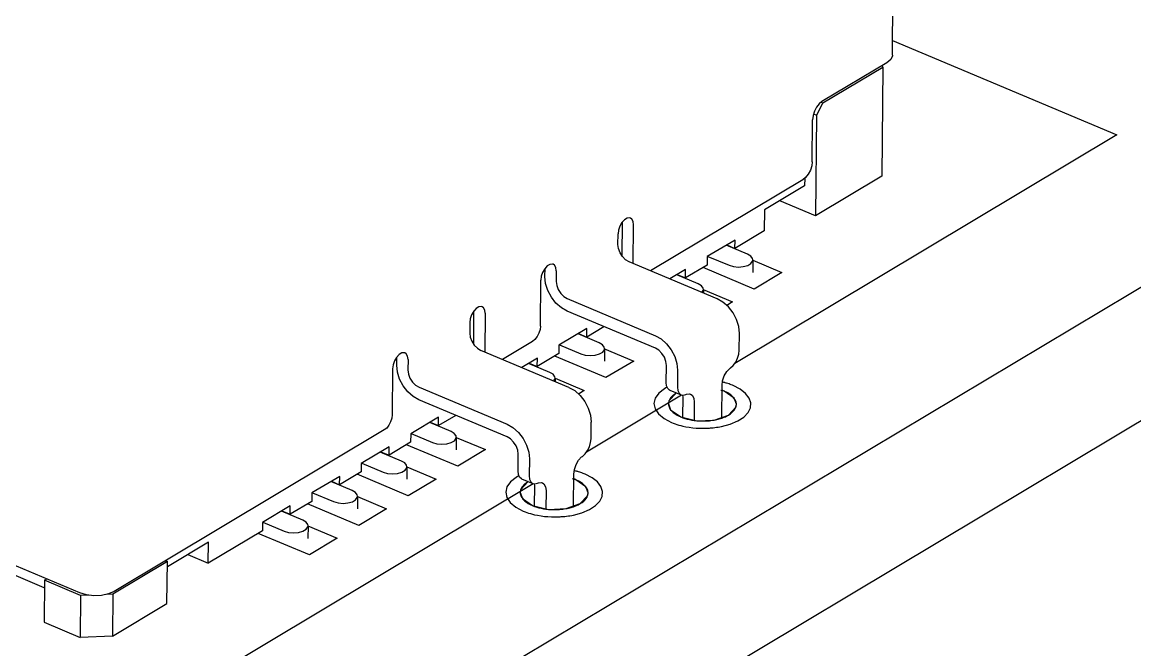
# Model space of a CAD drawing. Header units: millimetres. Extents: x 0 to 841, y 0 to 594.
# Drawn here: x 751.98 to 757.72, y 454.96 to 458.2 of the extents above; entities that cross this region are included whole.
import ezdxf

# ---------------------------------------------------------------- set-up
doc = ezdxf.new("R2010")
doc.units = ezdxf.units.MM
doc.header["$LTSCALE"] = 46.255
doc.layers.add('ASSEM_MEM', color=7, linetype='CONTINUOUS')

msp = doc.modelspace()

# ---------------------------------------------------------------- linework, layer by layer
at = {"layer": 'ASSEM_MEM', "color": 7, "linetype": 'CONTINUOUS'}
for p, q in [((743.8389, 448.5086), (797.351, 480.5163)), ((743.8324, 447.8158), (797.3446, 479.8235)), ((756.4698, 458.0271), (756.4953, 460.7765)), ((756.4705, 458.1023), (757.6279, 457.6159)), ((756.4412, 457.9878), (756.1067, 457.7877)), ((756.1109, 457.7805), (756.4199, 457.9653)), ((756.4199, 457.9653), (756.4146, 457.4024)), ((756.4199, 457.9653), (756.4182, 457.974)), ((756.1109, 457.7805), (756.0786, 457.7181)), ((756.1022, 457.7841), (756.1109, 457.7805)), ((756.0636, 457.7244), (756.0786, 457.7181)), ((756.0786, 457.7181), (756.0738, 457.1986)), ((756.0563, 457.4777), (756.0583, 457.6942)), ((757.6279, 457.6159), (755.6566, 456.4368)), ((756.008, 457.3842), (755.2231, 456.9147)), ((756.0176, 457.392), (756.0172, 457.3527)), ((756.4146, 457.4024), (756.0738, 457.1986)), ((756.0172, 457.3527), (755.8102, 457.2289)), ((756.0738, 457.1986), (755.8892, 457.2762)), ((755.8102, 457.2289), (755.8092, 457.1207)), ((755.0768, 457.1651), (755.0752, 456.9925)), ((755.1329, 456.9527), (755.1347, 457.1525)), ((755.0546, 457.0508), (755.0551, 457.1049)), ((755.8092, 457.1207), (755.6579, 457.0302)), ((755.6583, 457.0735), (755.5149, 456.9877)), ((755.7228, 457.0003), (755.613, 457.0464)), ((755.6156, 457.0479), (755.6579, 457.0302)), ((755.6579, 457.0302), (755.6583, 457.0735)), ((755.5149, 456.9877), (755.5145, 456.9444)), ((755.5175, 456.9892), (755.6273, 456.9431)), ((754.6783, 456.8845), (754.6786, 456.927)), ((755.5666, 456.7704), (755.1118, 456.9615)), ((755.4034, 456.921), (755.3228, 456.8728)), ((755.5145, 456.9444), (755.403, 456.8777)), ((755.403, 456.8777), (755.4034, 456.921)), ((755.7571, 456.8207), (755.4932, 456.9317)), ((755.75, 456.971), (755.7494, 456.906)), ((755.7496, 456.9699), (755.9005, 456.9065)), ((754.6547, 456.6286), (754.6569, 456.8667)), ((754.7366, 456.9144), (754.7361, 456.8602)), ((755.468, 456.8478), (755.3582, 456.894)), ((755.3608, 456.8955), (755.403, 456.8777)), ((755.9005, 456.9065), (755.7571, 456.8207)), ((755.4948, 456.8175), (755.6456, 456.754)), ((755.4952, 456.8186), (755.495, 456.8004)), ((754.7933, 456.771), (755.248, 456.5799)), ((755.6456, 456.754), (755.6158, 456.7362)), ((754.3107, 456.5352), (754.3123, 456.7079)), ((754.3703, 456.6953), (754.3684, 456.4954)), ((755.2474, 456.5149), (754.7927, 456.7061)), ((754.2906, 456.6476), (754.2901, 456.5935)), ((754.8938, 456.6162), (754.7505, 456.5305)), ((754.9584, 456.543), (754.8486, 456.5891)), ((754.8511, 456.5907), (754.8934, 456.5729)), ((754.9826, 456.6262), (754.8934, 456.5729)), ((754.8934, 456.5729), (754.8938, 456.6162)), ((755.6802, 456.5053), (755.681, 456.5919)), ((754.6144, 456.5507), (754.4586, 456.4575)), ((754.7505, 456.5305), (754.7501, 456.4872)), ((754.753, 456.532), (754.8628, 456.4859)), ((754.9856, 456.5137), (754.985, 456.4488)), ((753.9138, 456.4273), (753.9142, 456.4697)), ((753.9721, 456.4571), (753.9716, 456.403)), ((754.8021, 456.3131), (754.3473, 456.5043)), ((754.639, 456.4638), (754.5584, 456.4156)), ((754.7501, 456.4872), (754.6386, 456.4205)), ((754.6386, 456.4205), (754.639, 456.4638)), ((754.9927, 456.3635), (754.7287, 456.4744)), ((754.9851, 456.5126), (755.136, 456.4492)), ((753.8925, 456.4095), (753.8903, 456.1713)), ((754.7035, 456.3906), (754.5938, 456.4367)), ((754.5963, 456.4383), (754.6386, 456.4205)), ((755.136, 456.4492), (754.9927, 456.3635)), ((755.3038, 456.3391), (755.3046, 456.4257)), ((755.3624, 456.4014), (755.3616, 456.3148)), ((755.6318, 456.4114), (755.6358, 456.4144)), ((754.7303, 456.3602), (754.8812, 456.2968)), ((754.7308, 456.3613), (754.7306, 456.3432)), ((754.0288, 456.3137), (754.4836, 456.1226)), ((754.8812, 456.2968), (754.8513, 456.2789)), ((755.3009, 456.3103), (755.2942, 456.3063)), ((755.3087, 456.3146), (755.3009, 456.3103)), ((755.3226, 456.2985), (755.3804, 456.2742)), ((755.356, 456.2845), (755.353, 456.2826)), ((755.6017, 456.294), (755.5853, 456.2979)), ((755.5898, 456.1584), (755.5914, 456.3235)), ((755.5959, 456.2964), (755.5911, 456.2981)), ((755.6017, 456.294), (755.5959, 456.2964)), ((754.483, 456.0577), (754.0282, 456.2488)), ((755.3815, 456.2723), (754.8922, 455.9796)), ((755.3152, 456.2288), (755.3262, 456.198)), ((755.3902, 456.262), (755.3888, 456.2729)), ((755.3893, 456.1606), (755.3902, 456.262)), ((755.4048, 456.2763), (755.4088, 456.2779)), ((755.448, 456.2377), (755.4472, 456.1445)), ((754.2181, 456.169), (754.1289, 456.1157)), ((755.3262, 456.198), (755.3787, 456.1607)), ((755.5513, 456.1449), (755.6251, 456.1707)), ((754.1293, 456.159), (753.986, 456.0732)), ((754.1939, 456.0858), (754.0841, 456.1319)), ((754.0867, 456.1334), (754.1289, 456.1157)), ((754.1289, 456.1157), (754.1293, 456.159)), ((754.9157, 456.0481), (754.9165, 456.1346)), ((755.3787, 456.1607), (755.3892, 456.1566)), ((753.8499, 456.0934), (752.4564, 455.2599)), ((753.986, 456.0732), (753.9856, 456.0299)), ((753.9886, 456.0747), (754.0983, 456.0286)), ((754.2211, 456.0565), (754.2205, 455.9915)), ((754.2207, 456.0554), (754.3715, 455.992)), ((755.4955, 456.1023), (755.506, 456.1025)), ((753.8745, 456.0065), (753.7312, 455.9208)), ((753.9856, 456.0299), (753.8741, 455.9632)), ((753.8741, 455.9632), (753.8745, 456.0065)), ((754.2282, 455.9062), (753.9643, 456.0172)), ((753.9391, 455.9333), (753.8293, 455.9795)), ((753.8319, 455.981), (753.8741, 455.9632)), ((754.3715, 455.992), (754.2282, 455.9062)), ((754.5394, 455.8818), (754.5402, 455.9684)), ((754.598, 455.9441), (754.5972, 455.8575)), ((754.8674, 455.9541), (754.8713, 455.9571)), ((753.7312, 455.9208), (753.7308, 455.8775)), ((753.7337, 455.9223), (753.8435, 455.8762)), ((753.9663, 455.9041), (753.9657, 455.8391)), ((753.9658, 455.903), (754.1167, 455.8395)), ((753.6197, 455.8541), (753.4764, 455.7684)), ((753.6843, 455.7809), (753.5745, 455.8271)), ((753.577, 455.8286), (753.6193, 455.8108)), ((753.7308, 455.8775), (753.6193, 455.8108)), ((753.6193, 455.8108), (753.6197, 455.8541)), ((753.9734, 455.7538), (753.7095, 455.8647)), ((754.1167, 455.8395), (753.9734, 455.7538)), ((754.5364, 455.8531), (754.5297, 455.8491)), ((754.5442, 455.8573), (754.5364, 455.8531)), ((754.5581, 455.8413), (754.6159, 455.817)), ((754.5915, 455.8272), (754.5885, 455.8254)), ((754.8372, 455.8368), (754.8209, 455.8406)), ((754.8254, 455.7011), (754.8269, 455.8662)), ((754.8315, 455.8391), (754.8267, 455.8409)), ((754.8372, 455.8368), (754.8315, 455.8391)), ((754.6171, 455.815), (752.2448, 454.3961)), ((753.4764, 455.7684), (753.476, 455.7251)), ((753.4789, 455.7699), (753.5887, 455.7238)), ((754.5507, 455.7716), (754.5617, 455.7407)), ((754.6258, 455.8048), (754.6244, 455.8156)), ((754.6248, 455.7033), (754.6258, 455.8048)), ((754.6404, 455.819), (754.6443, 455.8207)), ((754.6836, 455.7805), (754.6827, 455.6873)), ((753.476, 455.7251), (753.3645, 455.6584)), ((753.7186, 455.6014), (753.4546, 455.7123)), ((753.7115, 455.7516), (753.7109, 455.6867)), ((753.711, 455.7505), (753.8619, 455.6871)), ((754.5617, 455.7407), (754.6142, 455.7034)), ((754.7868, 455.6877), (754.8606, 455.7134)), ((753.3649, 455.7017), (753.2216, 455.616)), ((753.4294, 455.6285), (753.3197, 455.6746)), ((753.3222, 455.6762), (753.3645, 455.6584)), ((753.3645, 455.6584), (753.3649, 455.7017)), ((753.8619, 455.6871), (753.7186, 455.6014)), ((754.6142, 455.7034), (754.6248, 455.6993)), ((753.2216, 455.616), (753.2212, 455.5727)), ((753.2241, 455.6175), (753.3339, 455.5713)), ((753.4567, 455.5992), (753.4561, 455.5343)), ((753.4562, 455.5981), (753.6071, 455.5347)), ((754.7311, 455.6451), (754.7415, 455.6452)), ((753.2212, 455.5727), (752.9424, 455.406)), ((753.4637, 455.449), (753.1998, 455.5599)), ((752.2804, 455.2527), (751.6796, 455.5053)), ((752.9434, 455.5142), (752.7311, 455.3872)), ((752.9424, 455.406), (752.9434, 455.5142)), ((753.6071, 455.5347), (753.4637, 455.449)), ((752.0967, 455.2797), (751.646, 455.4691)), ((752.8367, 455.4504), (752.9424, 455.406)), ((752.7313, 455.4146), (752.4503, 455.2465)), ((752.7217, 455.4186), (752.7313, 455.4146)), ((752.7293, 455.1981), (752.7313, 455.4146)), ((752.0971, 455.3178), (752.0951, 455.1013)), ((752.0971, 455.3178), (752.1089, 455.3248)), ((752.2829, 455.2397), (752.0971, 455.3178)), ((752.2829, 455.2397), (752.2809, 455.0232)), ((752.3242, 455.2414), (752.2829, 455.2397)), ((752.4503, 455.2465), (752.4176, 455.2452)), ((752.4503, 455.2465), (752.4483, 455.03)), ((752.4483, 455.03), (752.7293, 455.1981)), ((752.0951, 455.1013), (752.2809, 455.0232)), ((752.4483, 455.03), (752.2809, 455.0232))]:
    msp.add_line(p, q, dxfattribs=at)
for points in [[(756.4698, 458.0271), (756.4696, 458.0234), (756.4609, 458.0043), (756.4412, 457.9878)], [(756.1067, 457.7877), (756.0921, 457.7759), (756.0786, 457.7586), (756.0678, 457.7377), (756.0608, 457.7153), (756.0583, 457.6942)], [(756.0563, 457.4777), (756.0539, 457.4565), (756.0469, 457.4342), (756.0361, 457.4133), (756.0225, 457.396), (756.008, 457.3842)], [(755.0884, 457.1778), (755.0753, 457.1635), (755.0646, 457.1449), (755.0575, 457.1243), (755.0551, 457.1049)], [(755.1191, 457.1863), (755.1153, 457.1875), (755.1023, 457.1861), (755.0884, 457.1778)], [(755.1347, 457.1525), (755.1326, 457.1693), (755.1258, 457.1816), (755.1191, 457.1863)], [(755.078, 456.9881), (755.0652, 457.0081), (755.0571, 457.0298), (755.0546, 457.0508)], [(755.1118, 456.9615), (755.0942, 456.972), (755.078, 456.9881)], [(755.75, 456.971), (755.7488, 456.978), (755.7396, 456.9903), (755.7228, 457.0003)], [(754.6903, 456.9397), (754.6772, 456.9253), (754.6664, 456.9067), (754.6594, 456.8862), (754.6569, 456.8667)], [(754.721, 456.9482), (754.7172, 456.9493), (754.7042, 456.948), (754.6903, 456.9397)], [(754.7366, 456.9144), (754.7344, 456.9311), (754.7277, 456.9435), (754.721, 456.9482)], [(755.6273, 456.9431), (755.6497, 456.9366), (755.6755, 456.9342), (755.7011, 456.9363), (755.7237, 456.9428), (755.7403, 456.9527), (755.749, 456.965), (755.75, 456.971)], [(754.7927, 456.7061), (754.7631, 456.7228), (754.7351, 456.7476), (754.7112, 456.7785), (754.6931, 456.8133), (754.6818, 456.8497), (754.6783, 456.8845)], [(754.7361, 456.8602), (754.7386, 456.8393), (754.7467, 456.8175), (754.7595, 456.7976), (754.7757, 456.7815), (754.7933, 456.771)], [(755.4952, 456.8186), (755.4939, 456.8256), (755.4847, 456.8379), (755.468, 456.8478)], [(755.4877, 456.8035), (755.4942, 456.8126), (755.4952, 456.8186)], [(755.681, 456.5919), (755.6774, 456.6268), (755.6661, 456.6632), (755.6479, 456.698), (755.624, 456.7289), (755.5961, 456.7536), (755.5666, 456.7704)], [(754.324, 456.7206), (754.3108, 456.7062), (754.3001, 456.6876), (754.2931, 456.6671), (754.2906, 456.6476)], [(754.3547, 456.7291), (754.3509, 456.7302), (754.3379, 456.7289), (754.324, 456.7206)], [(754.3703, 456.6953), (754.3681, 456.712), (754.3614, 456.7244), (754.3547, 456.7291)], [(754.6547, 456.6286), (754.6527, 456.611), (754.6469, 456.5923), (754.6378, 456.5749), (754.6266, 456.5605), (754.6144, 456.5507)], [(754.2901, 456.5935), (754.2927, 456.5725), (754.3008, 456.5508)], [(755.248, 456.5799), (755.2776, 456.5631), (755.3056, 456.5383), (755.3294, 456.5074), (755.3476, 456.4726), (755.3589, 456.4362), (755.3624, 456.4014)], [(754.3008, 456.5508), (754.3136, 456.5308), (754.3298, 456.5147), (754.3473, 456.5043)], [(754.8628, 456.4859), (754.8852, 456.4793), (754.911, 456.4769), (754.9367, 456.4791), (754.9592, 456.4855), (754.9758, 456.4955), (754.9846, 456.5077), (754.9856, 456.5137)], [(754.9856, 456.5137), (754.9843, 456.5208), (754.9751, 456.5331), (754.9584, 456.543)], [(755.3046, 456.4257), (755.3021, 456.4466), (755.294, 456.4684), (755.2812, 456.4884), (755.265, 456.5044), (755.2474, 456.5149)], [(753.9258, 456.4824), (753.9127, 456.4681), (753.902, 456.4495), (753.8949, 456.4289), (753.8925, 456.4095)], [(753.9565, 456.4909), (753.9527, 456.4921), (753.9397, 456.4907), (753.9258, 456.4824)], [(753.9721, 456.4571), (753.97, 456.4739), (753.9632, 456.4862), (753.9565, 456.4909)], [(755.6358, 456.4144), (755.6494, 456.4269), (755.6619, 456.444), (755.6717, 456.4641), (755.6779, 456.4853), (755.6802, 456.5053)], [(754.0282, 456.2488), (753.9986, 456.2656), (753.9707, 456.2904), (753.9468, 456.3212), (753.9286, 456.3561), (753.9173, 456.3924), (753.9138, 456.4273)], [(753.9716, 456.403), (753.9742, 456.382), (753.9823, 456.3602), (753.995, 456.3403), (754.0112, 456.3242), (754.0288, 456.3137)], [(755.5914, 456.3235), (755.5944, 456.3472), (755.6031, 456.3722), (755.6163, 456.3947), (755.6318, 456.4114)], [(754.7308, 456.3613), (754.7295, 456.3684), (754.7203, 456.3807), (754.7035, 456.3906)], [(754.7233, 456.3463), (754.7297, 456.3553), (754.7308, 456.3613)], [(754.8021, 456.3131), (754.8317, 456.2964), (754.8596, 456.2716), (754.8835, 456.2407), (754.9017, 456.2059), (754.913, 456.1695), (754.9165, 456.1346)], [(755.2942, 456.3063), (755.2651, 456.2833), (755.2468, 456.2575), (755.2402, 456.2299), (755.2459, 456.2026), (755.2637, 456.176), (755.2922, 456.1524), (755.3309, 456.1321)], [(755.3226, 456.2985), (755.3212, 456.2991), (755.3117, 456.3077), (755.3057, 456.3215), (755.3038, 456.3391)], [(755.3553, 456.2841), (755.3176, 456.2431), (755.3152, 456.2288)], [(755.3616, 456.3148), (755.3635, 456.2972), (755.3695, 456.2833), (755.379, 456.2748), (755.3804, 456.2742)], [(755.5894, 456.1119), (755.6335, 456.1239), (755.6724, 456.1405), (755.7031, 456.1603), (755.7254, 456.1833), (755.7376, 456.2078), (755.7397, 456.2334), (755.7315, 456.2584), (755.713, 456.2825), (755.6856, 456.304), (755.6495, 456.3226)], [(755.6151, 456.3348), (755.6121, 456.3357), (755.6082, 456.3367), (755.6051, 456.3376), (755.6012, 456.3386), (755.5973, 456.3396), (755.5936, 456.3405)], [(755.6652, 456.2259), (755.6542, 456.2568), (755.6017, 456.294)], [(755.6652, 456.2258), (755.6634, 456.2386), (755.6579, 456.2512), (755.6488, 456.2632), (755.6363, 456.2745), (755.6207, 456.2848), (755.6017, 456.294)], [(755.6495, 456.3226), (755.6447, 456.3246), (755.6392, 456.3267), (755.6335, 456.3288), (755.6277, 456.3308), (755.6218, 456.3327), (755.6151, 456.3348)], [(755.3334, 456.2673), (755.3281, 456.2615), (755.3235, 456.2552), (755.3199, 456.2488), (755.3173, 456.2422), (755.3158, 456.2356), (755.3152, 456.2288)], [(755.3152, 456.2288), (755.3155, 456.2236), (755.3164, 456.2184), (755.3179, 456.2133), (755.32, 456.2082), (755.3227, 456.2031), (755.3261, 456.1981)], [(755.353, 456.2826), (755.3493, 456.2802), (755.3458, 456.2778), (755.3424, 456.2752), (755.3392, 456.2727), (755.3362, 456.27), (755.3334, 456.2673)], [(755.3804, 456.2742), (755.3913, 456.2725), (755.4048, 456.2763)], [(755.4088, 456.2779), (755.4242, 456.2798), (755.4293, 456.2783)], [(755.4293, 456.2783), (755.4371, 456.2729), (755.4454, 456.258), (755.448, 456.2377)], [(753.8903, 456.1713), (753.8882, 456.1537), (753.8824, 456.135), (753.8734, 456.1176), (753.8621, 456.1032), (753.8499, 456.0934)], [(755.3261, 456.1981), (755.3321, 456.191), (755.3392, 456.1842), (755.3475, 456.1777), (755.3568, 456.1716), (755.3672, 456.1659), (755.3787, 456.1607)], [(755.5898, 456.1547), (755.5962, 456.157), (755.6024, 456.1594), (755.6084, 456.162), (755.6141, 456.1647), (755.6196, 456.1676), (755.625, 456.1706)], [(755.625, 456.1706), (755.6342, 456.1766), (755.6423, 456.183), (755.6493, 456.1898), (755.655, 456.1968), (755.6595, 456.2041), (755.6627, 456.2116)], [(755.6251, 456.1707), (755.6627, 456.2116), (755.6652, 456.2259)], [(755.6627, 456.2116), (755.6634, 456.2137), (755.664, 456.2161), (755.6645, 456.2186), (755.6649, 456.221), (755.6651, 456.2234), (755.6652, 456.2258)], [(754.4836, 456.1226), (754.5132, 456.1058), (754.5411, 456.081), (754.565, 456.0502), (754.5832, 456.0154), (754.5944, 455.979), (754.598, 455.9441)], [(755.3309, 456.1321), (755.3398, 456.1285), (755.349, 456.1251), (755.3586, 456.122), (755.3683, 456.119), (755.3784, 456.1163), (755.3888, 456.1138)], [(755.3787, 456.1607), (755.4611, 456.1413), (755.5513, 456.1449)], [(755.3888, 456.1138), (755.405, 456.1104), (755.4225, 456.1075), (755.4403, 456.1052), (755.4583, 456.1036), (755.4766, 456.1026), (755.4955, 456.1023)], [(755.3892, 456.1566), (755.4, 456.153), (755.4112, 456.1498), (755.4234, 456.1469), (755.4354, 456.1446), (755.4478, 456.1427), (755.4609, 456.1413)], [(755.4609, 456.1413), (755.4676, 456.1407), (755.4743, 456.1403), (755.481, 456.14), (755.4877, 456.1399), (755.4944, 456.1398), (755.5013, 456.1399)], [(755.5013, 456.1399), (755.5092, 456.1402), (755.5176, 456.1407), (755.5261, 456.1414), (755.5344, 456.1424), (755.5426, 456.1435), (755.5513, 456.1449)], [(755.5371, 456.1042), (755.5457, 456.1051), (755.5542, 456.1061), (755.5634, 456.1073), (755.5717, 456.1086), (755.5807, 456.1102), (755.5894, 456.1119)], [(755.5513, 456.1449), (755.5575, 456.1461), (755.5642, 456.1475), (755.5708, 456.1491), (755.5772, 456.1508), (755.5835, 456.1527), (755.5898, 456.1547)], [(754.0983, 456.0286), (754.1208, 456.0221), (754.1465, 456.0197), (754.1722, 456.0218), (754.1947, 456.0283), (754.2114, 456.0382), (754.2201, 456.0505), (754.2211, 456.0565)], [(754.2211, 456.0565), (754.2198, 456.0635), (754.2106, 456.0758), (754.1939, 456.0858)], [(754.5402, 455.9684), (754.5376, 455.9894), (754.5295, 456.0112), (754.5167, 456.0311), (754.5005, 456.0472), (754.483, 456.0577)], [(755.506, 456.1025), (755.5112, 456.1026), (755.5164, 456.1028), (755.5216, 456.1031), (755.5268, 456.1034), (755.532, 456.1038), (755.5371, 456.1042)], [(754.8713, 455.9571), (754.885, 455.9696), (754.8974, 455.9868), (754.9072, 456.0069), (754.9135, 456.0281), (754.9157, 456.0481)], [(754.8269, 455.8662), (754.83, 455.89), (754.8386, 455.915), (754.8518, 455.9374), (754.8674, 455.9541)], [(753.8435, 455.8762), (753.8659, 455.8696), (753.8917, 455.8673), (753.9174, 455.8694), (753.9399, 455.8759), (753.9566, 455.8858), (753.9653, 455.8981), (753.9663, 455.9041)], [(753.9663, 455.9041), (753.965, 455.9111), (753.9558, 455.9234), (753.9391, 455.9333)], [(754.8506, 455.8775), (754.8476, 455.8784), (754.8438, 455.8795), (754.8407, 455.8803), (754.8368, 455.8813), (754.8329, 455.8823), (754.8291, 455.8832)], [(754.5297, 455.8491), (754.5006, 455.826), (754.4823, 455.8003), (754.4757, 455.7727), (754.4814, 455.7453), (754.4992, 455.7188), (754.5277, 455.6952), (754.5665, 455.6748)], [(754.5581, 455.8413), (754.5567, 455.8419), (754.5472, 455.8504), (754.5412, 455.8643), (754.5394, 455.8818)], [(754.5908, 455.8268), (754.5532, 455.7859), (754.5507, 455.7716)], [(754.5885, 455.8254), (754.5848, 455.823), (754.5813, 455.8205), (754.5779, 455.818), (754.5748, 455.8154), (754.5718, 455.8128), (754.569, 455.8101)], [(754.5972, 455.8575), (754.5991, 455.8399), (754.605, 455.8261), (754.6146, 455.8176), (754.6159, 455.817)], [(754.825, 455.6547), (754.8691, 455.6667), (754.9079, 455.6832), (754.9386, 455.7031), (754.9609, 455.7261), (754.9732, 455.7505), (754.9752, 455.7762), (754.967, 455.8012), (754.9485, 455.8253), (754.9211, 455.8467), (754.885, 455.8654)], [(754.9007, 455.7687), (754.8897, 455.7995), (754.8372, 455.8368)], [(754.9007, 455.7686), (754.8989, 455.7814), (754.8934, 455.7939), (754.8843, 455.806), (754.8718, 455.8173), (754.8562, 455.8275), (754.8372, 455.8368)], [(754.885, 455.8654), (754.8802, 455.8673), (754.8747, 455.8695), (754.869, 455.8716), (754.8633, 455.8736), (754.8574, 455.8755), (754.8506, 455.8775)], [(753.7115, 455.7517), (753.7102, 455.7587), (753.701, 455.771), (753.6843, 455.7809)], [(754.569, 455.8101), (754.5637, 455.8043), (754.5591, 455.798), (754.5555, 455.7915), (754.5529, 455.785), (754.5513, 455.7783), (754.5507, 455.7715)], [(754.5507, 455.7715), (754.551, 455.7663), (754.5519, 455.7612), (754.5534, 455.756), (754.5555, 455.7509), (754.5583, 455.7459), (754.5617, 455.7408)], [(754.6159, 455.817), (754.6268, 455.8152), (754.6404, 455.819)], [(754.6443, 455.8207), (754.6598, 455.8225), (754.6649, 455.821)], [(754.6649, 455.821), (754.6727, 455.8157), (754.681, 455.8008), (754.6836, 455.7805)], [(754.8606, 455.7134), (754.8983, 455.7543), (754.9007, 455.7687)], [(754.8983, 455.7543), (754.8989, 455.7565), (754.8996, 455.7589), (754.9001, 455.7613), (754.9004, 455.7637), (754.9006, 455.7662), (754.9007, 455.7686)], [(753.5887, 455.7238), (753.6111, 455.7172), (753.6369, 455.7148), (753.6626, 455.717), (753.6851, 455.7234), (753.7017, 455.7334), (753.7105, 455.7457), (753.7115, 455.7517)], [(754.5617, 455.7408), (754.5676, 455.7337), (754.5747, 455.7269), (754.583, 455.7205), (754.5924, 455.7144), (754.6028, 455.7087), (754.6142, 455.7034)], [(754.8253, 455.6975), (754.8318, 455.6997), (754.838, 455.7022), (754.844, 455.7048), (754.8497, 455.7075), (754.8552, 455.7103), (754.8605, 455.7134)], [(754.8605, 455.7134), (754.8697, 455.7194), (754.8779, 455.7258), (754.8848, 455.7325), (754.8906, 455.7396), (754.8951, 455.7468), (754.8983, 455.7543)], [(754.5665, 455.6748), (754.5754, 455.6713), (754.5846, 455.6679), (754.5941, 455.6647), (754.6039, 455.6618), (754.6139, 455.6591), (754.6244, 455.6565)], [(754.6142, 455.7034), (754.6966, 455.684), (754.7868, 455.6877)], [(754.6244, 455.6565), (754.6406, 455.6532), (754.658, 455.6502), (754.6758, 455.6479), (754.6939, 455.6463), (754.7121, 455.6454), (754.7311, 455.6451)], [(754.6248, 455.6993), (754.6355, 455.6957), (754.6467, 455.6926), (754.6589, 455.6897), (754.671, 455.6874), (754.6833, 455.6855), (754.6965, 455.684)], [(754.6965, 455.684), (754.7031, 455.6835), (754.7098, 455.6831), (754.7165, 455.6828), (754.7232, 455.6826), (754.7299, 455.6826), (754.7368, 455.6827)], [(754.7368, 455.6827), (754.7447, 455.683), (754.7532, 455.6835), (754.7616, 455.6842), (754.7699, 455.6851), (754.7781, 455.6862), (754.7868, 455.6877)], [(754.7727, 455.647), (754.7812, 455.6478), (754.7897, 455.6488), (754.7989, 455.6501), (754.8072, 455.6513), (754.8162, 455.6529), (754.825, 455.6547)], [(754.7868, 455.6877), (754.7931, 455.6889), (754.7998, 455.6903), (754.8063, 455.6919), (754.8128, 455.6936), (754.819, 455.6954), (754.8253, 455.6975)], [(753.3339, 455.5713), (753.3563, 455.5648), (753.3821, 455.5624), (753.4078, 455.5646), (753.4303, 455.571), (753.4469, 455.581), (753.4556, 455.5932), (753.4567, 455.5992)], [(753.4567, 455.5992), (753.4554, 455.6063), (753.4462, 455.6186), (753.4294, 455.6285)], [(754.7415, 455.6452), (754.7468, 455.6454), (754.752, 455.6456), (754.7572, 455.6459), (754.7624, 455.6462), (754.7675, 455.6466), (754.7727, 455.647)], [(752.4564, 455.2599), (752.4273, 455.2472), (752.3913, 455.2396), (752.3521, 455.238), (752.3138, 455.2426), (752.2804, 455.2527)]]:
    msp.add_lwpolyline(points, dxfattribs=at)

doc.saveas('drawing.dxf')
